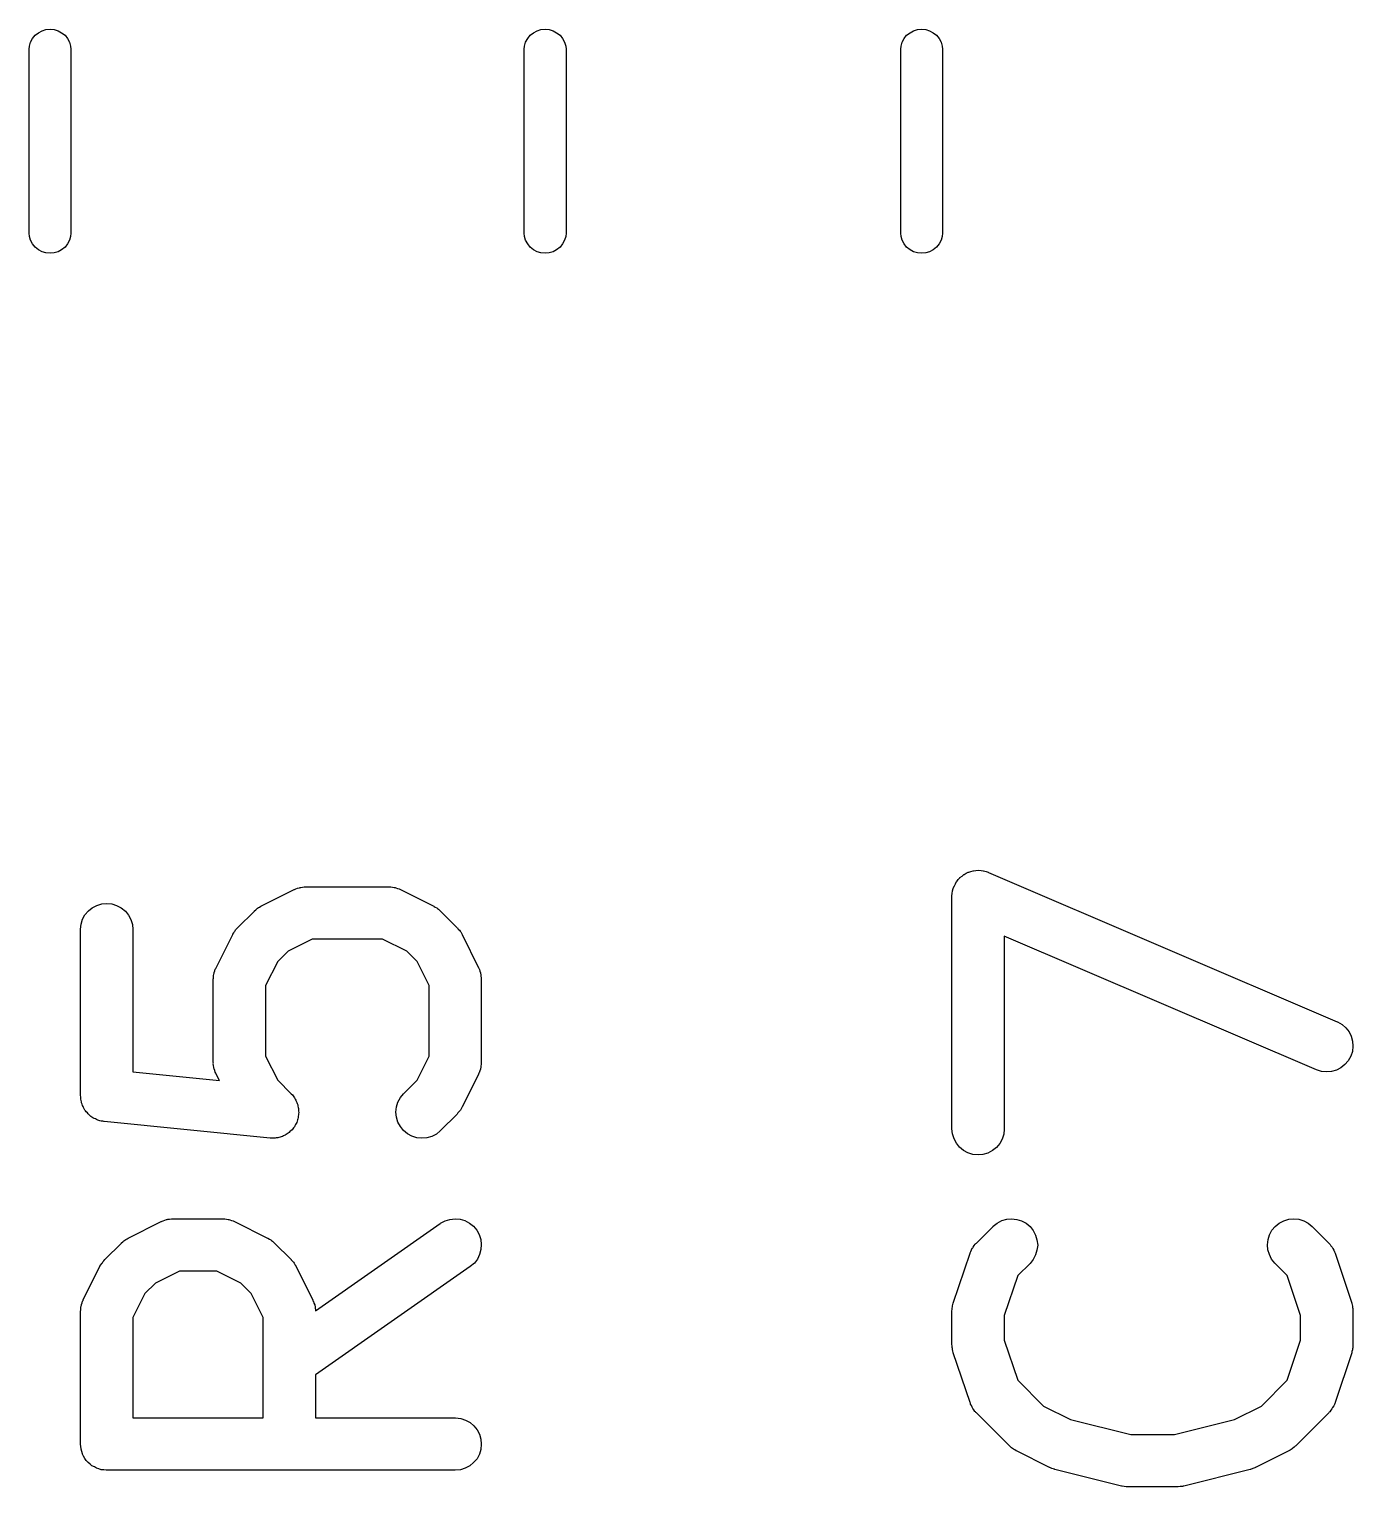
# Model space of a CAD drawing. Extents: x 50 to 150, y -150 to -50.
# Drawn here: x 106.23 to 110.027, y -61.361 to -57.178 of the extents above; entities that cross this region are included whole.
import ezdxf

# ---------------------------------------------------------------- set-up
doc = ezdxf.new("R2010")
doc.units = 0
doc.layers.add('BLACK', color=7, linetype='CONTINUOUS')

msp = doc.modelspace()

# ---------------------------------------------------------------- linework, layer by layer
at = {"layer": 'BLACK', "linetype": 'CONTINUOUS'}
for p, q in [((106.234, -57.2157), (106.24, -57.2053)), ((106.24, -57.2053), (106.247, -57.1961)), ((106.247, -57.1961), (106.257, -57.1886)), ((106.257, -57.1886), (106.267, -57.183)), ((106.267, -57.183), (106.278, -57.1796)), ((106.278, -57.1796), (106.29, -57.1785)), ((106.29, -57.1785), (106.302, -57.1796)), ((106.302, -57.1796), (106.313, -57.183)), ((106.313, -57.183), (106.323, -57.1886)), ((106.323, -57.1886), (106.333, -57.1961)), ((106.333, -57.1961), (106.34, -57.2053)), ((106.34, -57.2053), (106.346, -57.2157)), ((107.654, -57.2157), (107.66, -57.2053)), ((107.66, -57.2053), (107.667, -57.1961)), ((107.667, -57.1961), (107.677, -57.1886)), ((107.677, -57.1886), (107.687, -57.183)), ((107.687, -57.183), (107.698, -57.1796)), ((107.698, -57.1796), (107.71, -57.1785)), ((107.71, -57.1785), (107.722, -57.1796)), ((107.722, -57.1796), (107.733, -57.183)), ((107.733, -57.183), (107.743, -57.1886)), ((107.743, -57.1886), (107.753, -57.1961)), ((107.753, -57.1961), (107.76, -57.2053)), ((107.76, -57.2053), (107.766, -57.2157)), ((108.734, -57.2157), (108.74, -57.2053)), ((108.74, -57.2053), (108.747, -57.1961)), ((108.747, -57.1961), (108.757, -57.1886)), ((108.757, -57.1886), (108.767, -57.183)), ((108.767, -57.183), (108.778, -57.1796)), ((108.778, -57.1796), (108.79, -57.1785)), ((108.79, -57.1785), (108.802, -57.1796)), ((108.802, -57.1796), (108.813, -57.183)), ((108.813, -57.183), (108.823, -57.1886)), ((108.823, -57.1886), (108.833, -57.1961)), ((108.833, -57.1961), (108.84, -57.2053)), ((108.84, -57.2053), (108.846, -57.2157)), ((106.23, -57.2358), (106.231, -57.227)), ((106.23, -57.7642), (106.23, -57.2358)), ((106.231, -57.227), (106.234, -57.2157)), ((106.346, -57.2157), (106.349, -57.227)), ((106.349, -57.227), (106.35, -57.2358)), ((106.35, -57.2358), (106.35, -57.7642)), ((107.65, -57.2358), (107.651, -57.227)), ((107.65, -57.7642), (107.65, -57.2358)), ((107.651, -57.227), (107.654, -57.2157)), ((107.766, -57.2157), (107.769, -57.227)), ((107.769, -57.227), (107.77, -57.2358)), ((107.77, -57.2358), (107.77, -57.7642)), ((108.73, -57.2358), (108.731, -57.227)), ((108.73, -57.7642), (108.73, -57.2358)), ((108.731, -57.227), (108.734, -57.2157)), ((108.846, -57.2157), (108.849, -57.227)), ((108.849, -57.227), (108.85, -57.2358)), ((108.85, -57.2358), (108.85, -57.7642)), ((106.231, -57.773), (106.23, -57.7642)), ((106.234, -57.7843), (106.231, -57.773)), ((106.24, -57.7947), (106.234, -57.7843)), ((106.247, -57.8039), (106.24, -57.7947)), ((106.34, -57.7947), (106.333, -57.8039)), ((106.346, -57.7843), (106.34, -57.7947)), ((106.349, -57.773), (106.346, -57.7843)), ((106.35, -57.7642), (106.349, -57.773)), ((107.651, -57.773), (107.65, -57.7642)), ((107.654, -57.7843), (107.651, -57.773)), ((107.66, -57.7947), (107.654, -57.7843)), ((107.667, -57.8039), (107.66, -57.7947)), ((107.76, -57.7947), (107.753, -57.8039)), ((107.766, -57.7843), (107.76, -57.7947)), ((107.769, -57.773), (107.766, -57.7843)), ((107.77, -57.7642), (107.769, -57.773)), ((108.731, -57.773), (108.73, -57.7642)), ((108.734, -57.7843), (108.731, -57.773)), ((108.74, -57.7947), (108.734, -57.7843)), ((108.747, -57.8039), (108.74, -57.7947)), ((108.84, -57.7947), (108.833, -57.8039)), ((108.846, -57.7843), (108.84, -57.7947)), ((108.849, -57.773), (108.846, -57.7843)), ((108.85, -57.7642), (108.849, -57.773)), ((106.257, -57.8114), (106.247, -57.8039)), ((106.267, -57.817), (106.257, -57.8114)), ((106.278, -57.8204), (106.267, -57.817)), ((106.29, -57.8215), (106.278, -57.8204)), ((106.302, -57.8204), (106.29, -57.8215)), ((106.313, -57.817), (106.302, -57.8204)), ((106.323, -57.8114), (106.313, -57.817)), ((106.333, -57.8039), (106.323, -57.8114)), ((107.677, -57.8114), (107.667, -57.8039)), ((107.687, -57.817), (107.677, -57.8114)), ((107.698, -57.8204), (107.687, -57.817)), ((107.71, -57.8215), (107.698, -57.8204)), ((107.722, -57.8204), (107.71, -57.8215)), ((107.733, -57.817), (107.722, -57.8204)), ((107.743, -57.8114), (107.733, -57.817)), ((107.753, -57.8039), (107.743, -57.8114)), ((108.757, -57.8114), (108.747, -57.8039)), ((108.767, -57.817), (108.757, -57.8114)), ((108.778, -57.8204), (108.767, -57.817)), ((108.79, -57.8215), (108.778, -57.8204)), ((108.802, -57.8204), (108.79, -57.8215)), ((108.813, -57.817), (108.802, -57.8204)), ((108.823, -57.8114), (108.813, -57.817)), ((108.833, -57.8039), (108.823, -57.8114)), ((108.925, -59.5969), (108.931, -59.595)), ((108.931, -59.595), (108.938, -59.593)), ((108.938, -59.593), (108.939, -59.593)), ((108.939, -59.5929), (108.946, -59.5923)), ((108.939, -59.593), (108.939, -59.5929)), ((108.946, -59.5923), (108.953, -59.5917)), ((108.953, -59.5917), (108.953, -59.5917)), ((108.953, -59.5917), (108.961, -59.5925)), ((108.953, -59.5917), (108.953, -59.5917)), ((108.961, -59.5925), (108.967, -59.5932)), ((108.967, -59.5932), (108.968, -59.5933)), ((108.968, -59.5933), (108.968, -59.5933)), ((108.968, -59.5933), (108.975, -59.5954)), ((108.975, -59.5954), (108.981, -59.5975)), ((108.881, -59.6438), (108.883, -59.6371)), ((108.883, -59.6371), (108.884, -59.6369)), ((108.884, -59.6366), (108.887, -59.6305)), ((108.884, -59.6369), (108.884, -59.6366)), ((108.887, -59.6305), (108.89, -59.6243)), ((108.89, -59.6243), (108.891, -59.6241)), ((108.891, -59.6239), (108.895, -59.6185)), ((108.891, -59.6241), (108.891, -59.6239)), ((108.895, -59.6185), (108.9, -59.6131)), ((108.9, -59.6127), (108.906, -59.6083)), ((108.9, -59.6129), (108.9, -59.6127)), ((108.9, -59.6131), (108.9, -59.6129)), ((108.906, -59.6083), (108.911, -59.6039)), ((108.911, -59.6039), (108.912, -59.6038)), ((108.912, -59.6036), (108.918, -59.6004)), ((108.912, -59.6038), (108.912, -59.6036)), ((108.918, -59.6004), (108.924, -59.5971)), ((108.924, -59.5971), (108.925, -59.5971)), ((108.925, -59.5971), (108.925, -59.5969)), ((108.981, -59.5975), (108.982, -59.5977)), ((108.982, -59.5977), (108.982, -59.5977)), ((108.982, -59.5977), (109.982, -60.0263)), ((106.895, -59.6948), (106.99, -59.6472)), ((106.99, -59.6472), (106.991, -59.6467)), ((106.991, -59.6467), (106.993, -59.646)), ((106.993, -59.646), (106.995, -59.6449)), ((106.995, -59.6449), (107, -59.6435)), ((107, -59.6435), (107.005, -59.6417)), ((107.005, -59.6417), (107.007, -59.6414)), ((107.007, -59.6414), (107.009, -59.6407)), ((107.009, -59.6407), (107.014, -59.6402)), ((107.014, -59.6402), (107.019, -59.6394)), ((107.019, -59.6394), (107.022, -59.6395)), ((107.022, -59.6395), (107.024, -59.6393)), ((107.024, -59.6393), (107.262, -59.6393)), ((107.262, -59.6393), (107.263, -59.6393)), ((107.263, -59.6393), (107.265, -59.6395)), ((107.265, -59.6395), (107.267, -59.6395)), ((107.267, -59.6395), (107.272, -59.6404)), ((107.272, -59.6404), (107.277, -59.6409)), ((107.277, -59.6409), (107.28, -59.6416)), ((107.28, -59.6416), (107.282, -59.642)), ((107.282, -59.642), (107.287, -59.6438)), ((107.287, -59.6438), (107.291, -59.6454)), ((107.291, -59.6454), (107.293, -59.6464)), ((107.293, -59.6464), (107.295, -59.6472)), ((107.295, -59.6472), (107.391, -59.6948)), ((108.877, -59.6651), (108.878, -59.6581)), ((108.877, -59.6654), (108.877, -59.6651)), ((108.877, -59.6656), (108.877, -59.6654)), ((108.877, -59.6667), (108.877, -59.6656)), ((108.877, -60.3333), (108.877, -59.6667)), ((108.878, -59.6581), (108.879, -59.6511)), ((108.879, -59.6506), (108.881, -59.6438)), ((108.879, -59.6508), (108.879, -59.6506)), ((108.879, -59.6511), (108.879, -59.6508)), ((106.383, -59.7324), (106.39, -59.7195)), ((106.39, -59.7195), (106.4, -59.7083)), ((106.4, -59.7083), (106.411, -59.6991)), ((106.411, -59.6991), (106.424, -59.6924)), ((106.424, -59.6924), (106.438, -59.6882)), ((106.438, -59.6882), (106.453, -59.6869)), ((106.453, -59.6869), (106.467, -59.6884)), ((106.467, -59.6884), (106.481, -59.6928)), ((106.481, -59.6928), (106.494, -59.6997)), ((106.494, -59.6997), (106.506, -59.7091)), ((106.506, -59.7091), (106.515, -59.7204)), ((106.515, -59.7204), (106.522, -59.7333)), ((106.828, -59.7565), (106.876, -59.7089)), ((106.876, -59.7081), (106.88, -59.7055)), ((106.876, -59.7089), (106.876, -59.7081)), ((106.88, -59.7055), (106.883, -59.7026)), ((106.883, -59.7026), (106.885, -59.7009)), ((106.885, -59.7009), (106.888, -59.699)), ((106.888, -59.699), (106.891, -59.6971)), ((106.891, -59.6971), (106.895, -59.6948)), ((107.391, -59.6948), (107.392, -59.6953)), ((107.392, -59.6953), (107.395, -59.6976)), ((107.395, -59.6976), (107.399, -59.6996)), ((107.399, -59.6996), (107.401, -59.7016)), ((107.401, -59.7016), (107.404, -59.7033)), ((107.404, -59.7033), (107.407, -59.7062)), ((107.407, -59.7062), (107.41, -59.7089)), ((107.41, -59.7089), (107.458, -59.7565)), ((106.377, -59.7609), (106.379, -59.7463)), ((106.377, -59.7619), (106.377, -59.7609)), ((106.377, -60.2381), (106.377, -59.7619)), ((106.379, -59.7463), (106.383, -59.7324)), ((106.522, -59.7333), (106.526, -59.7473)), ((106.526, -59.7473), (106.527, -59.7619)), ((106.527, -59.7619), (106.527, -60.1702)), ((106.821, -59.7654), (106.822, -59.7628)), ((106.822, -59.7628), (106.825, -59.7597)), ((106.825, -59.7597), (106.828, -59.7565)), ((107.458, -59.7565), (107.459, -59.7572)), ((107.459, -59.7572), (107.461, -59.7605)), ((107.461, -59.7605), (107.464, -59.7636)), ((107.464, -59.7636), (107.466, -59.7662)), ((106.766, -59.8712), (106.814, -59.776)), ((106.814, -59.775), (106.817, -59.7715)), ((106.814, -59.776), (106.814, -59.775)), ((106.817, -59.7715), (106.819, -59.7678)), ((106.819, -59.7678), (106.821, -59.7654)), ((107.042, -59.7893), (106.973, -59.8235)), ((107.244, -59.7893), (107.042, -59.7893)), ((107.313, -59.8235), (107.244, -59.7893)), ((107.466, -59.7662), (107.468, -59.7687)), ((107.468, -59.7687), (107.47, -59.7724)), ((107.47, -59.7724), (107.472, -59.776)), ((107.472, -59.776), (107.519, -59.8712)), ((109.923, -60.1642), (109.027, -59.7804)), ((109.027, -59.7804), (109.027, -60.3333)), ((106.973, -59.8235), (106.943, -59.8539)), ((107.343, -59.8539), (107.313, -59.8235)), ((106.76, -59.8892), (106.761, -59.8871)), ((106.761, -59.8849), (106.763, -59.8801)), ((106.761, -59.8871), (106.761, -59.8849)), ((106.763, -59.8801), (106.764, -59.8752)), ((106.764, -59.8752), (106.765, -59.8733)), ((106.765, -59.8733), (106.766, -59.8712)), ((106.943, -59.8539), (106.908, -59.9225)), ((107.377, -59.9225), (107.343, -59.8539)), ((107.519, -59.8712), (107.52, -59.8722)), ((107.52, -59.8722), (107.521, -59.8742)), ((107.521, -59.8742), (107.522, -59.8762)), ((107.522, -59.8762), (107.523, -59.8811)), ((107.523, -59.8811), (107.525, -59.8859)), ((107.525, -59.8859), (107.525, -59.8881)), ((107.525, -59.8881), (107.526, -59.8902)), ((106.758, -59.9037), (106.759, -59.9015)), ((106.758, -59.9048), (106.758, -59.9037)), ((106.758, -60.1429), (106.758, -59.9048)), ((106.759, -59.8943), (106.76, -59.8892)), ((106.759, -59.8993), (106.759, -59.8943)), ((106.759, -59.9015), (106.759, -59.8993)), ((106.908, -59.9225), (106.908, -60.1252)), ((107.377, -60.1252), (107.377, -59.9225)), ((107.526, -59.8902), (107.526, -59.8953)), ((107.526, -59.8953), (107.527, -59.9004)), ((107.527, -59.9004), (107.527, -59.9026)), ((107.527, -59.9026), (107.527, -59.9048)), ((107.527, -59.9048), (107.527, -60.1429)), ((109.982, -60.0263), (109.983, -60.0267)), ((109.983, -60.0267), (109.996, -60.034)), ((109.996, -60.034), (110.007, -60.0435)), ((110.007, -60.0435), (110.016, -60.055)), ((110.016, -60.055), (110.022, -60.0681)), ((110.022, -60.0681), (110.026, -60.0822)), ((110.026, -60.0822), (110.027, -60.0968)), ((110.027, -60.0968), (110.026, -60.1113)), ((106.908, -60.1252), (106.943, -60.1937)), ((107.343, -60.1937), (107.377, -60.1252)), ((110.014, -60.138), (110.004, -60.1492)), ((110.021, -60.1253), (110.014, -60.138)), ((110.026, -60.1113), (110.021, -60.1253)), ((106.527, -60.1702), (106.776, -60.195)), ((106.759, -60.1451), (106.758, -60.1429)), ((106.758, -60.1473), (106.759, -60.1451)), ((106.759, -60.1523), (106.758, -60.1473)), ((106.76, -60.1574), (106.759, -60.1523)), ((106.76, -60.1595), (106.76, -60.1574)), ((106.761, -60.1617), (106.76, -60.1595)), ((106.763, -60.1665), (106.761, -60.1617)), ((106.764, -60.1714), (106.763, -60.1665)), ((106.765, -60.1734), (106.764, -60.1714)), ((106.766, -60.1755), (106.765, -60.1734)), ((106.766, -60.1764), (106.766, -60.1755)), ((106.776, -60.195), (106.766, -60.1764)), ((107.519, -60.1764), (107.472, -60.2716)), ((107.52, -60.1743), (107.519, -60.1764)), ((107.521, -60.1724), (107.52, -60.1743)), ((107.523, -60.1675), (107.521, -60.1724)), ((107.525, -60.1627), (107.523, -60.1675)), ((107.526, -60.1584), (107.525, -60.1605)), ((107.525, -60.1605), (107.525, -60.1627)), ((107.527, -60.1483), (107.526, -60.1534)), ((107.526, -60.1534), (107.526, -60.1584)), ((107.527, -60.1429), (107.527, -60.1439)), ((107.527, -60.1439), (107.527, -60.1461)), ((107.527, -60.1461), (107.527, -60.1483)), ((109.937, -60.1686), (109.923, -60.1642)), ((109.951, -60.1702), (109.937, -60.1686)), ((109.966, -60.169), (109.951, -60.1702)), ((109.98, -60.165), (109.966, -60.169)), ((109.993, -60.1583), (109.98, -60.165)), ((110.004, -60.1492), (109.993, -60.1583)), ((106.943, -60.1937), (106.982, -60.2327)), ((107.304, -60.2327), (107.343, -60.1937)), ((106.378, -60.2414), (106.377, -60.2381)), ((106.378, -60.2447), (106.378, -60.2414)), ((106.378, -60.2487), (106.378, -60.2447)), ((106.379, -60.2527), (106.378, -60.2487)), ((106.38, -60.2559), (106.379, -60.2527)), ((106.38, -60.2591), (106.38, -60.2559)), ((106.382, -60.2628), (106.38, -60.2591)), ((106.383, -60.2667), (106.382, -60.2628)), ((106.982, -60.2327), (106.982, -60.2334)), ((106.982, -60.2334), (106.985, -60.2362)), ((106.985, -60.2362), (106.987, -60.2388)), ((106.987, -60.2388), (106.989, -60.242)), ((106.989, -60.242), (106.991, -60.2449)), ((106.991, -60.2449), (106.993, -60.2481)), ((106.993, -60.2481), (106.995, -60.2511)), ((106.995, -60.2511), (106.996, -60.2546)), ((106.996, -60.2546), (106.998, -60.2579)), ((106.998, -60.2579), (106.999, -60.2613)), ((106.999, -60.2613), (107.001, -60.2647)), ((107.001, -60.2647), (107.001, -60.2683)), ((107.284, -60.2709), (107.288, -60.2569)), ((107.288, -60.2569), (107.295, -60.244)), ((107.295, -60.244), (107.304, -60.2327)), ((106.385, -60.2696), (106.383, -60.2667)), ((106.386, -60.2727), (106.385, -60.2696)), ((106.388, -60.2761), (106.386, -60.2727)), ((106.39, -60.2796), (106.388, -60.2761)), ((106.392, -60.2822), (106.39, -60.2796)), ((106.394, -60.285), (106.392, -60.2822)), ((106.397, -60.2878), (106.394, -60.285)), ((106.399, -60.2909), (106.397, -60.2878)), ((106.402, -60.2931), (106.399, -60.2909)), ((106.404, -60.2955), (106.402, -60.2931)), ((106.407, -60.2977), (106.404, -60.2955)), ((106.41, -60.3003), (106.407, -60.2977)), ((106.413, -60.3019), (106.41, -60.3003)), ((106.416, -60.3037), (106.413, -60.3019)), ((106.42, -60.3053), (106.416, -60.3037)), ((106.423, -60.3072), (106.42, -60.3053)), ((106.427, -60.3082), (106.423, -60.3072)), ((107.001, -60.3045), (107, -60.308)), ((107.001, -60.2683), (107.002, -60.2719)), ((107.002, -60.3011), (107.001, -60.3045)), ((107.002, -60.2719), (107.003, -60.2755)), ((107.003, -60.2937), (107.002, -60.2974)), ((107.002, -60.2974), (107.002, -60.3011)), ((107.003, -60.2755), (107.003, -60.2791)), ((107.003, -60.2791), (107.003, -60.2828)), ((107.003, -60.2828), (107.004, -60.2865)), ((107.004, -60.2865), (107.003, -60.2901)), ((107.003, -60.2901), (107.003, -60.2937)), ((107.282, -60.2855), (107.284, -60.2709)), ((107.284, -60.3), (107.282, -60.2855)), ((107.288, -60.3141), (107.284, -60.3)), ((107.458, -60.2911), (107.41, -60.3387)), ((107.46, -60.2879), (107.458, -60.2911)), ((107.463, -60.2848), (107.46, -60.2879)), ((107.465, -60.2822), (107.463, -60.2848)), ((107.467, -60.2798), (107.465, -60.2822)), ((107.469, -60.2761), (107.467, -60.2798)), ((107.471, -60.2726), (107.469, -60.2761)), ((107.472, -60.2716), (107.471, -60.2726)), ((106.43, -60.3095), (106.427, -60.3082)), ((106.433, -60.3104), (106.43, -60.3095)), ((106.437, -60.3116), (106.433, -60.3104)), ((106.441, -60.3119), (106.437, -60.3116)), ((106.444, -60.3126), (106.441, -60.3119)), ((106.445, -60.3127), (106.444, -60.3126)), ((106.921, -60.3603), (106.445, -60.3127)), ((106.97, -60.3483), (106.967, -60.35)), ((106.973, -60.346), (106.97, -60.3483)), ((106.976, -60.3439), (106.973, -60.346)), ((106.978, -60.3414), (106.976, -60.3439)), ((106.981, -60.3391), (106.978, -60.3414)), ((106.984, -60.3363), (106.981, -60.3391)), ((106.986, -60.3336), (106.984, -60.3363)), ((106.988, -60.3306), (106.986, -60.3336)), ((106.991, -60.3279), (106.988, -60.3306)), ((106.992, -60.3246), (106.991, -60.3279)), ((106.994, -60.3215), (106.992, -60.3246)), ((106.996, -60.3182), (106.994, -60.3215)), ((106.998, -60.315), (106.996, -60.3182)), ((106.999, -60.3115), (106.998, -60.315)), ((107, -60.308), (106.999, -60.3115)), ((107.295, -60.327), (107.288, -60.3141)), ((107.304, -60.3384), (107.295, -60.327)), ((107.315, -60.3477), (107.304, -60.3384)), ((107.328, -60.3548), (107.315, -60.3477)), ((107.398, -60.3486), (107.385, -60.3554)), ((107.409, -60.3395), (107.398, -60.3486)), ((107.41, -60.3387), (107.409, -60.3395)), ((108.879, -60.3479), (108.877, -60.3333)), ((108.883, -60.3619), (108.879, -60.3479)), ((109.026, -60.3489), (109.021, -60.3629)), ((109.027, -60.3344), (109.026, -60.3489)), ((109.027, -60.3333), (109.027, -60.3344)), ((106.925, -60.3603), (106.921, -60.3603)), ((106.928, -60.3607), (106.925, -60.3603)), ((106.932, -60.3604), (106.928, -60.3607)), ((106.936, -60.3604), (106.932, -60.3604)), ((106.939, -60.3597), (106.936, -60.3604)), ((106.943, -60.3593), (106.939, -60.3597)), ((106.946, -60.3583), (106.943, -60.3593)), ((106.95, -60.3576), (106.946, -60.3583)), ((106.953, -60.3562), (106.95, -60.3576)), ((106.957, -60.3552), (106.953, -60.3562)), ((106.96, -60.3534), (106.957, -60.3552)), ((106.964, -60.352), (106.96, -60.3534)), ((106.967, -60.35), (106.964, -60.352)), ((107.342, -60.3591), (107.328, -60.3548)), ((107.356, -60.3607), (107.342, -60.3591)), ((107.371, -60.3594), (107.356, -60.3607)), ((107.385, -60.3554), (107.371, -60.3594)), ((108.89, -60.3748), (108.883, -60.3619)), ((108.899, -60.3862), (108.89, -60.3748)), ((108.91, -60.3955), (108.899, -60.3862)), ((109.005, -60.3869), (108.993, -60.3961)), ((109.014, -60.3757), (109.005, -60.3869)), ((109.021, -60.3629), (109.014, -60.3757)), ((108.923, -60.4025), (108.91, -60.3955)), ((108.937, -60.4068), (108.923, -60.4025)), ((108.952, -60.4083), (108.937, -60.4068)), ((108.966, -60.407), (108.952, -60.4083)), ((108.98, -60.4029), (108.966, -60.407)), ((108.993, -60.3961), (108.98, -60.4029)), ((106.514, -60.6472), (106.609, -60.5996)), ((106.609, -60.5996), (106.61, -60.5991)), ((106.61, -60.5991), (106.612, -60.5984)), ((106.612, -60.5984), (106.614, -60.5973)), ((106.614, -60.5973), (106.619, -60.5958)), ((106.619, -60.5958), (106.624, -60.5941)), ((106.624, -60.5941), (106.626, -60.5937)), ((106.626, -60.5937), (106.628, -60.5931)), ((106.628, -60.5931), (106.633, -60.5926)), ((106.633, -60.5926), (106.638, -60.5918)), ((106.638, -60.5918), (106.641, -60.5919)), ((106.641, -60.5919), (106.643, -60.5917)), ((106.643, -60.5917), (106.786, -60.5917)), ((106.786, -60.5917), (106.787, -60.5917)), ((106.787, -60.5917), (106.789, -60.5919)), ((106.789, -60.5919), (106.791, -60.5919)), ((106.791, -60.5919), (106.796, -60.5927)), ((106.796, -60.5927), (106.801, -60.5933)), ((106.801, -60.5933), (106.803, -60.594)), ((106.803, -60.594), (106.806, -60.5943)), ((106.806, -60.5943), (106.81, -60.5962)), ((106.81, -60.5962), (106.815, -60.5977)), ((106.815, -60.5977), (106.817, -60.5988)), ((106.817, -60.5988), (106.819, -60.5996)), ((106.819, -60.5996), (106.914, -60.6472)), ((107.41, -60.6046), (107.423, -60.5976)), ((107.423, -60.5976), (107.437, -60.5932)), ((107.437, -60.5932), (107.452, -60.5917)), ((107.452, -60.5917), (107.466, -60.5929)), ((107.466, -60.5929), (107.48, -60.597)), ((107.48, -60.597), (107.493, -60.6038)), ((109.007, -60.6038), (109.02, -60.597)), ((109.02, -60.597), (109.034, -60.5929)), ((109.034, -60.5929), (109.048, -60.5917)), ((109.048, -60.5917), (109.063, -60.5933)), ((109.063, -60.5933), (109.077, -60.5976)), ((109.077, -60.5976), (109.09, -60.6046)), ((109.816, -60.6041), (109.829, -60.5972)), ((109.829, -60.5972), (109.843, -60.593)), ((109.843, -60.593), (109.857, -60.5917)), ((109.857, -60.5917), (109.872, -60.5931)), ((109.872, -60.5931), (109.886, -60.5974)), ((109.886, -60.5974), (109.899, -60.6043)), ((107.051, -60.856), (107.409, -60.6052)), ((107.409, -60.6052), (107.41, -60.6046)), ((107.493, -60.6038), (107.505, -60.6129)), ((107.505, -60.6129), (107.514, -60.6241)), ((107.514, -60.6241), (107.521, -60.6369)), ((107.521, -60.6369), (107.526, -60.6508)), ((108.947, -60.6613), (108.995, -60.6136)), ((108.995, -60.6129), (109.007, -60.6038)), ((108.995, -60.6136), (108.995, -60.6129)), ((109.09, -60.6046), (109.101, -60.614)), ((109.101, -60.614), (109.11, -60.6254)), ((109.11, -60.6254), (109.117, -60.6383)), ((109.117, -60.6383), (109.121, -60.6524)), ((109.784, -60.6513), (109.788, -60.6374)), ((109.788, -60.6374), (109.795, -60.6245)), ((109.795, -60.6245), (109.804, -60.6133)), ((109.804, -60.6133), (109.816, -60.6041)), ((109.899, -60.6043), (109.91, -60.6136)), ((109.91, -60.6136), (109.958, -60.6613)), ((106.447, -60.7089), (106.495, -60.6613)), ((106.495, -60.6605), (106.499, -60.6579)), ((106.495, -60.6613), (106.495, -60.6605)), ((106.499, -60.6579), (106.502, -60.655)), ((106.502, -60.655), (106.504, -60.6533)), ((106.504, -60.6533), (106.507, -60.6514)), ((106.507, -60.6514), (106.511, -60.6494)), ((106.511, -60.6494), (106.514, -60.6472)), ((106.914, -60.6472), (106.915, -60.6477)), ((106.915, -60.6477), (106.919, -60.65)), ((106.919, -60.65), (106.923, -60.652)), ((106.923, -60.652), (106.925, -60.6539)), ((106.925, -60.6539), (106.928, -60.6556)), ((106.928, -60.6556), (106.931, -60.6586)), ((106.931, -60.6586), (106.934, -60.6613)), ((106.934, -60.6613), (106.982, -60.7089)), ((107.526, -60.68), (107.522, -60.694)), ((107.526, -60.6508), (107.527, -60.6654)), ((107.527, -60.6654), (107.526, -60.68)), ((108.931, -60.6855), (108.933, -60.6809)), ((108.933, -60.6809), (108.935, -60.6763)), ((108.935, -60.6763), (108.937, -60.6745)), ((108.937, -60.6745), (108.938, -60.6726)), ((108.938, -60.6726), (108.941, -60.6686)), ((108.941, -60.6686), (108.944, -60.6645)), ((108.944, -60.6645), (108.946, -60.663)), ((108.946, -60.663), (108.947, -60.6613)), ((109.121, -60.6815), (109.117, -60.6955)), ((109.121, -60.6524), (109.123, -60.6669)), ((109.123, -60.6669), (109.121, -60.6815)), ((109.782, -60.6659), (109.784, -60.6513)), ((109.783, -60.6805), (109.782, -60.6659)), ((109.788, -60.6945), (109.783, -60.6805)), ((109.958, -60.6613), (109.959, -60.662)), ((109.959, -60.662), (109.96, -60.6637)), ((109.96, -60.6637), (109.962, -60.6652)), ((109.962, -60.6652), (109.964, -60.6694)), ((109.964, -60.6694), (109.968, -60.6734)), ((109.968, -60.6734), (109.969, -60.6754)), ((109.969, -60.6754), (109.97, -60.6772)), ((109.97, -60.6772), (109.972, -60.6819)), ((109.972, -60.6819), (109.974, -60.6864)), ((106.433, -60.7274), (106.436, -60.7239)), ((106.436, -60.7239), (106.438, -60.7202)), ((106.438, -60.7202), (106.44, -60.7178)), ((106.44, -60.7178), (106.441, -60.7151)), ((106.441, -60.7151), (106.444, -60.7121)), ((106.444, -60.7121), (106.447, -60.7089)), ((106.982, -60.7089), (106.982, -60.7096)), ((106.982, -60.7096), (106.985, -60.7129)), ((106.985, -60.7129), (106.988, -60.716)), ((106.988, -60.716), (106.99, -60.7186)), ((106.99, -60.7186), (106.991, -60.7211)), ((106.991, -60.7211), (106.993, -60.7248)), ((106.993, -60.7248), (106.996, -60.7284)), ((107.507, -60.7186), (107.495, -60.7281)), ((107.516, -60.7071), (107.507, -60.7186)), ((107.522, -60.694), (107.516, -60.7071)), ((108.881, -60.8334), (108.929, -60.6906)), ((108.929, -60.6896), (108.93, -60.6876)), ((108.929, -60.6906), (108.929, -60.6896)), ((108.93, -60.6876), (108.931, -60.6855)), ((109.101, -60.7197), (109.066, -60.7548)), ((109.11, -60.7084), (109.101, -60.7197)), ((109.117, -60.6955), (109.11, -60.7084)), ((109.794, -60.7075), (109.788, -60.6945)), ((109.803, -60.719), (109.794, -60.7075)), ((109.804, -60.7197), (109.803, -60.719)), ((109.839, -60.7548), (109.804, -60.7197)), ((109.974, -60.6864), (109.975, -60.6886)), ((109.975, -60.6886), (109.976, -60.6906)), ((109.976, -60.6906), (110.024, -60.8334)), ((106.385, -60.8236), (106.433, -60.7284)), ((106.433, -60.7284), (106.433, -60.7274)), ((106.661, -60.7417), (106.592, -60.7759)), ((106.768, -60.7417), (106.661, -60.7417)), ((106.837, -60.7759), (106.768, -60.7417)), ((106.996, -60.7284), (107.043, -60.8236)), ((107.495, -60.7281), (107.051, -61.039)), ((109.066, -60.7548), (109.027, -60.8693)), ((109.877, -60.8693), (109.839, -60.7548)), ((106.562, -60.8063), (106.527, -60.8748)), ((106.592, -60.7759), (106.562, -60.8063)), ((106.867, -60.8063), (106.837, -60.7759)), ((106.901, -60.8748), (106.867, -60.8063)), ((106.378, -60.8466), (106.379, -60.8415)), ((106.378, -60.8517), (106.378, -60.8466)), ((106.379, -60.8415), (106.38, -60.8395)), ((106.38, -60.8373), (106.382, -60.8325)), ((106.38, -60.8395), (106.38, -60.8373)), ((106.382, -60.8325), (106.383, -60.8276)), ((106.383, -60.8276), (106.385, -60.8257)), ((106.385, -60.8257), (106.385, -60.8236)), ((107.043, -60.8236), (107.044, -60.8245)), ((107.044, -60.8245), (107.044, -60.8266)), ((107.044, -60.8266), (107.046, -60.8286)), ((107.046, -60.8286), (107.047, -60.8335)), ((107.047, -60.8335), (107.049, -60.8383)), ((107.049, -60.8383), (107.049, -60.8405)), ((107.049, -60.8405), (107.05, -60.8426)), ((107.05, -60.8426), (107.05, -60.8477)), ((107.05, -60.8477), (107.051, -60.8527)), ((108.878, -60.8477), (108.879, -60.8446)), ((108.878, -60.8519), (108.878, -60.8477)), ((108.879, -60.8415), (108.88, -60.8375)), ((108.879, -60.8446), (108.879, -60.8415)), ((108.88, -60.8375), (108.881, -60.8334)), ((110.024, -60.8334), (110.024, -60.8344)), ((110.024, -60.8344), (110.025, -60.8385)), ((110.025, -60.8385), (110.026, -60.8426)), ((110.026, -60.8426), (110.026, -60.8457)), ((110.026, -60.8457), (110.027, -60.8487)), ((110.027, -60.8487), (110.027, -60.8529)), ((106.377, -60.8561), (106.378, -60.8539)), ((106.377, -60.8571), (106.377, -60.8561)), ((106.377, -61.2381), (106.377, -60.8571)), ((106.378, -60.8539), (106.378, -60.8517)), ((106.527, -60.8748), (106.527, -61.1631)), ((106.901, -61.1631), (106.901, -60.8748)), ((107.051, -60.8527), (107.051, -60.8549)), ((107.051, -60.8549), (107.051, -60.856)), ((108.877, -60.8561), (108.878, -60.8519)), ((108.877, -60.8571), (108.877, -60.8561)), ((108.877, -60.9524), (108.877, -60.8571)), ((109.027, -60.8693), (109.027, -60.9402)), ((109.877, -60.9402), (109.877, -60.8693)), ((110.027, -60.8529), (110.027, -60.8571)), ((110.027, -60.8571), (110.027, -60.9524)), ((108.878, -60.9566), (108.877, -60.9524)), ((108.878, -60.9608), (108.878, -60.9566)), ((108.879, -60.9638), (108.878, -60.9608)), ((108.879, -60.9669), (108.879, -60.9638)), ((108.88, -60.971), (108.879, -60.9669)), ((108.881, -60.9751), (108.88, -60.971)), ((108.881, -60.9761), (108.881, -60.9751)), ((108.929, -61.119), (108.881, -60.9761)), ((109.027, -60.9402), (109.066, -61.0547)), ((109.839, -61.0547), (109.877, -60.9402)), ((110.024, -60.9761), (109.976, -61.119)), ((110.026, -60.968), (110.024, -60.972)), ((110.024, -60.972), (110.024, -60.9761)), ((110.027, -60.9618), (110.026, -60.9649)), ((110.026, -60.9649), (110.026, -60.968)), ((110.027, -60.9524), (110.027, -60.9534)), ((110.027, -60.9534), (110.027, -60.9576)), ((110.027, -60.9576), (110.027, -60.9618)), ((107.051, -61.039), (107.051, -61.1631)), ((109.066, -61.0547), (109.14, -61.1288)), ((109.765, -61.1288), (109.839, -61.0547)), ((108.93, -61.121), (108.929, -61.119)), ((108.93, -61.1231), (108.93, -61.121)), ((108.933, -61.1276), (108.93, -61.1231)), ((108.935, -61.1323), (108.933, -61.1276)), ((108.936, -61.1341), (108.935, -61.1323)), ((108.937, -61.1361), (108.936, -61.1341)), ((108.94, -61.1401), (108.937, -61.1361)), ((108.943, -61.1443), (108.94, -61.1401)), ((109.14, -61.1288), (109.217, -61.1673)), ((109.688, -61.1673), (109.765, -61.1288)), ((109.964, -61.1409), (109.961, -61.1451)), ((109.967, -61.137), (109.964, -61.1409)), ((109.968, -61.135), (109.967, -61.137)), ((109.969, -61.1332), (109.968, -61.135)), ((109.972, -61.1286), (109.969, -61.1332)), ((109.974, -61.1241), (109.972, -61.1286)), ((109.975, -61.122), (109.974, -61.1241)), ((109.976, -61.1199), (109.975, -61.122)), ((109.976, -61.119), (109.976, -61.1199)), ((106.527, -61.1631), (106.901, -61.1631)), ((107.051, -61.1631), (107.452, -61.1631)), ((107.452, -61.1631), (107.453, -61.1631)), ((107.453, -61.1631), (107.468, -61.1647)), ((107.468, -61.1647), (107.482, -61.1692)), ((107.482, -61.1692), (107.495, -61.1762)), ((107.495, -61.1762), (107.506, -61.1856)), ((108.945, -61.1458), (108.943, -61.1443)), ((108.946, -61.1475), (108.945, -61.1458)), ((108.947, -61.1483), (108.946, -61.1475)), ((109.042, -61.2435), (108.947, -61.1483)), ((109.217, -61.1673), (109.39, -61.2107)), ((109.515, -61.2107), (109.688, -61.1673)), ((109.958, -61.1483), (109.863, -61.2435)), ((109.959, -61.1466), (109.958, -61.1483)), ((109.961, -61.1451), (109.959, -61.1466)), ((107.506, -61.1856), (107.515, -61.197)), ((107.515, -61.197), (107.522, -61.21)), ((107.522, -61.21), (107.526, -61.224)), ((107.526, -61.224), (107.527, -61.2386)), ((109.39, -61.2107), (109.515, -61.2107)), ((106.378, -61.2451), (106.377, -61.2381)), ((106.379, -61.2521), (106.378, -61.2451)), ((106.379, -61.2524), (106.379, -61.2521)), ((106.379, -61.2527), (106.379, -61.2524)), ((106.381, -61.2594), (106.379, -61.2527)), ((106.383, -61.2662), (106.381, -61.2594)), ((106.383, -61.2664), (106.383, -61.2662)), ((106.383, -61.2667), (106.383, -61.2664)), ((106.386, -61.2729), (106.383, -61.2667)), ((107.522, -61.2672), (107.515, -61.28)), ((107.526, -61.2532), (107.522, -61.2672)), ((107.527, -61.2386), (107.526, -61.2532)), ((109.045, -61.2462), (109.042, -61.2435)), ((109.048, -61.2491), (109.045, -61.2462)), ((109.051, -61.2508), (109.048, -61.2491)), ((109.054, -61.2528), (109.051, -61.2508)), ((109.057, -61.2548), (109.054, -61.2528)), ((109.061, -61.2571), (109.057, -61.2548)), ((109.062, -61.2576), (109.061, -61.2571)), ((109.157, -61.3052), (109.062, -61.2576)), ((109.843, -61.2576), (109.748, -61.3052)), ((109.847, -61.2553), (109.843, -61.2576)), ((109.85, -61.2534), (109.847, -61.2553)), ((109.853, -61.2514), (109.85, -61.2534)), ((109.855, -61.2498), (109.853, -61.2514)), ((109.859, -61.2469), (109.855, -61.2498)), ((109.862, -61.2442), (109.859, -61.2469)), ((109.863, -61.2435), (109.862, -61.2442)), ((106.39, -61.2792), (106.386, -61.2729)), ((106.39, -61.2794), (106.39, -61.2792)), ((106.39, -61.2796), (106.39, -61.2794)), ((106.394, -61.2851), (106.39, -61.2796)), ((106.399, -61.2906), (106.394, -61.2851)), ((106.399, -61.2907), (106.399, -61.2906)), ((106.399, -61.2909), (106.399, -61.2907)), ((106.405, -61.2954), (106.399, -61.2909)), ((106.41, -61.3), (106.405, -61.2954)), ((106.41, -61.3001), (106.41, -61.3)), ((106.41, -61.3003), (106.41, -61.3001)), ((106.417, -61.3036), (106.41, -61.3003)), ((106.423, -61.307), (106.417, -61.3036)), ((106.423, -61.3071), (106.423, -61.307)), ((106.423, -61.3072), (106.423, -61.3071)), ((106.43, -61.3093), (106.423, -61.3072)), ((106.437, -61.3115), (106.43, -61.3093)), ((107.481, -61.3074), (107.467, -61.3117)), ((107.494, -61.3006), (107.481, -61.3074)), ((107.505, -61.2913), (107.494, -61.3006)), ((107.515, -61.28), (107.505, -61.2913)), ((109.157, -61.3053), (109.157, -61.3052)), ((109.158, -61.3055), (109.157, -61.3053)), ((109.164, -61.3079), (109.158, -61.3055)), ((109.171, -61.3104), (109.164, -61.3079)), ((109.171, -61.3105), (109.171, -61.3104)), ((109.171, -61.3106), (109.171, -61.3105)), ((109.172, -61.3109), (109.171, -61.3106)), ((109.363, -61.3585), (109.172, -61.3109)), ((109.732, -61.3109), (109.542, -61.3585)), ((109.733, -61.3107), (109.732, -61.3109)), ((109.74, -61.3083), (109.733, -61.3107)), ((109.733, -61.3107), (109.733, -61.3107)), ((109.746, -61.3059), (109.74, -61.3083)), ((109.747, -61.3058), (109.746, -61.3059)), ((109.748, -61.3052), (109.747, -61.3056)), ((109.747, -61.3056), (109.747, -61.3058)), ((106.437, -61.3116), (106.437, -61.3115)), ((106.437, -61.3115), (106.437, -61.3115)), ((106.444, -61.3123), (106.437, -61.3116)), ((106.451, -61.3131), (106.444, -61.3123)), ((106.452, -61.3131), (106.451, -61.3131)), ((107.452, -61.3131), (106.452, -61.3131)), ((106.452, -61.3131), (106.452, -61.3131)), ((106.452, -61.3131), (106.452, -61.3131)), ((106.452, -61.3131), (106.452, -61.3131)), ((107.467, -61.3117), (107.452, -61.3131)), ((109.364, -61.3587), (109.363, -61.3585)), ((109.365, -61.3591), (109.364, -61.3587)), ((109.371, -61.3597), (109.365, -61.3591)), ((109.377, -61.3606), (109.371, -61.3597)), ((109.379, -61.3606), (109.377, -61.3606)), ((109.38, -61.3607), (109.379, -61.3606)), ((109.381, -61.3607), (109.38, -61.3607)), ((109.524, -61.3607), (109.381, -61.3607)), ((109.525, -61.3606), (109.524, -61.3607)), ((109.526, -61.3607), (109.525, -61.3606)), ((109.532, -61.3599), (109.526, -61.3607)), ((109.538, -61.3593), (109.532, -61.3599)), ((109.54, -61.3589), (109.538, -61.3593)), ((109.541, -61.3587), (109.54, -61.3589)), ((109.542, -61.3585), (109.541, -61.3587))]:
    msp.add_line(p, q, dxfattribs=at)

doc.saveas('drawing.dxf')
